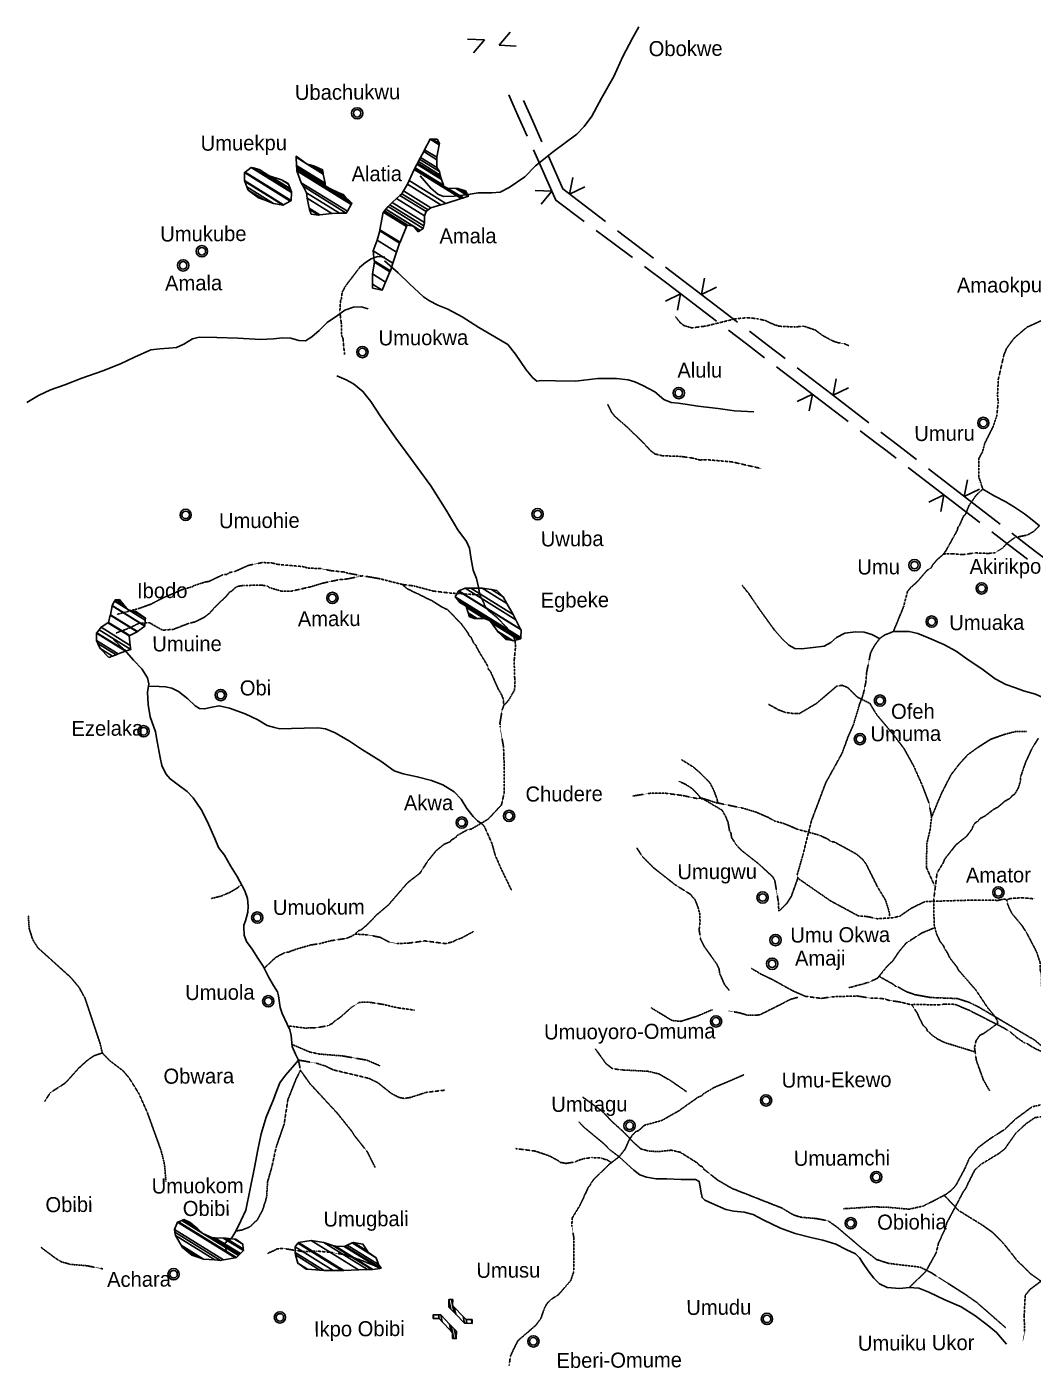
# Model space of a CAD drawing. Header units: metres. Extents: x 321186 to 621985, y 106829 to 204599.
# Drawn here: x 525680 to 539041, y 121813 to 139621 of the extents above; entities that cross this region are included whole.
import ezdxf
from ezdxf.enums import TextEntityAlignment as Align

# ---------------------------------------------------------------- set-up
doc = ezdxf.new("R2010")
doc.units = ezdxf.units.M
doc.header["$MEASUREMENT"] = 0
doc.linetypes.add('DASHED', pattern=[0.75, 0.5, -0.25])
doc.linetypes.add('HIDDEN', pattern=[0.375, 0.25, -0.125])
for name, color, linetype in [('11', 7, 'CONTINUOUS'), ('15', 7, 'CONTINUOUS'), ('32', 7, 'CONTINUOUS'), ('34', 7, 'CONTINUOUS')]:
    doc.layers.add(name, color=color, linetype=linetype)
doc.styles.get("Standard").update_dxf_attribs({"font": 'txt', "height": 0.2})

# ---------------------------------------------------------------- blocks, each defined once
blk = doc.blocks.new('TOWN')
at = {"layer": '11', "color": 7, "linetype": 'Continuous'}
for radius in [75, 50]:
    blk.add_circle((0, 0), radius, dxfattribs=at)
blk = doc.blocks.new('BRIDG2')
at = {"layer": '32', "color": 7, "linetype": 'Continuous'}
mesh = blk.add_polyface(dxfattribs=at)
corners = [(-151, 73), (-222, 143), (-110, 74), (-222, 143), (-51, 74), (-131, 124), (-200, 166), (-19, 75), (-99, 124), (-187, 179), (149, 77), (70, 126), (171, 100), (128, 127), (219, 148), (176, 175), (183, 183)]
mesh.append_faces([[corners[k] for k in face] for face in [(0, 0, 2, 1), (3, 2, 4, 6), (6, 5, 9, 9), (5, 4, 7, 8), (8, 7, 10, 11), (11, 10, 12, 13), (13, 12, 14, 15), (15, 14, 16, 16)]], dxfattribs={"vtx0": -1, "vtx2": -1, "color": 7})
mesh = blk.add_polyface(dxfattribs=at)
corners = [(-183, -183), (-219, -148), (-175, -175), (-219, -148), (-171, -99), (-128, -127), (-149, -77), (-70, -126), (20, -75), (188, -179), (99, -124), (52, -74), (200, -166), (131, -124), (110, -74), (222, -143), (151, -73)]
mesh.append_faces([[corners[k] for k in face] for face in [(0, 0, 2, 3), (1, 2, 5, 4), (4, 5, 7, 6), (6, 7, 10, 8), (8, 10, 13, 11), (9, 9, 12, 13), (11, 12, 15, 14), (14, 15, 16, 16)]], dxfattribs={"vtx0": -1, "vtx2": -1, "color": 7})

msp = doc.modelspace()

# ---------------------------------------------------------------- linework, layer by layer
at = {"layer": '15', "color": 1, "linetype": 'Continuous'}
for points in [[(530901, 137645), (531042, 137479), (531136, 137398), (531212, 137370), (531355, 137375), (531511, 137389), (531674, 137416), (531852, 137417), (531964, 137426), (532084, 137488), (532291, 137629), (532432, 137776), (532672, 137968), (532981, 138195), (533079, 138298), (533180, 138436), (533308, 138676), (533474, 138964), (533593, 139228), (533723, 139471), (533807, 139621)], [(530099, 136426), (530177, 136491), (530252, 136542), (530340, 136572), (530435, 136564)], [(535333, 134512), (535076, 134521), (534857, 134552), (534589, 134587), (534453, 134608), (534328, 134624), (534234, 134635), (534136, 134675), (534019, 134776), (533858, 134860), (533752, 134906), (533663, 134934), (533511, 134953), (533261, 134952), (532964, 134915), (532701, 134922), (532514, 134925), (532453, 134918), (532399, 134963), (532310, 135068), (532170, 135274), (532066, 135403), (531892, 135507), (531679, 135630), (531459, 135770), (531271, 135875), (531135, 135925), (531027, 135985), (530946, 136037), (530762, 136210), (530609, 136356), (530427, 136513)], [(525680, 134633), (525834, 134725), (525994, 134803), (526185, 134869), (526412, 134956), (526691, 135053), (526922, 135148), (527109, 135234), (527325, 135331), (527445, 135348), (527566, 135357), (527669, 135366), (527766, 135407), (527880, 135479), (527969, 135500), (528201, 135497), (528482, 135487), (528788, 135470), (528953, 135480), (529074, 135492), (529183, 135487), (529291, 135455), (529380, 135452), (529464, 135505), (529562, 135591), (529668, 135697), (529804, 135789), (529902, 135859), (530018, 135900), (530120, 135905), (530214, 135877)], [(531696, 132079), (531676, 132184), (531649, 132297), (531604, 132406), (531580, 132552), (531557, 132702), (531516, 132787), (531401, 132943), (531248, 133206), (531045, 133529), (530777, 133891), (530579, 134161), (530379, 134442), (530248, 134648), (530142, 134780), (530017, 134880), (529918, 134936), (529796, 134990)], [(538371, 133484), (538521, 133393), (538677, 133317), (538794, 133245), (538924, 133157), (539027, 133076), (539123, 132997)], [(537002, 131499), (536899, 131555), (536797, 131583), (536683, 131588), (536540, 131571), (536429, 131513), (536353, 131448), (536264, 131399), (536122, 131382), (535963, 131362), (535878, 131366), (535798, 131410), (535712, 131491), (535609, 131608)], [(526830, 131487), (526976, 131348), (527097, 131215), (527205, 131098), (527282, 130977), (527302, 130898), (527281, 130788), (527291, 130626), (527318, 130460), (527389, 130263), (527412, 130133), (527449, 129919), (527474, 129815), (527524, 129706), (527582, 129637), (527690, 129557), (527807, 129468), (527888, 129384), (527993, 129232), (528075, 129074), (528174, 128844), (528226, 128728), (528303, 128623), (528384, 128482), (528474, 128340), (528576, 128152), (528612, 128051), (528618, 127945), (528614, 127868), (528583, 127754), (528559, 127695), (528559, 127647), (528564, 127586), (528564, 127561), (528596, 127480), (528672, 127375), (528745, 127258), (528819, 127151), (528887, 127009), (528954, 126892), (529009, 126811), (529022, 126755), (529043, 126603), (529071, 126522), (529138, 126380), (529170, 126307), (529188, 126230), (529205, 126082), (529246, 125981), (529286, 125904), (529207, 125810), (529114, 125704), (529041, 125600), (528992, 125478), (528953, 125380), (528856, 125148), (528793, 124923), (528749, 124711), (528702, 124476), (528587, 123909), (528523, 123768), (528453, 123634), (528400, 123544), (528315, 123479), (528328, 123373)], [(539325, 130620), (539220, 130695), (539072, 130763), (538911, 130807), (538808, 130846), (538678, 130890), (538537, 130965), (538358, 131097), (538192, 131210), (538017, 131331), (537853, 131421), (537661, 131505), (537509, 131565), (537393, 131593), (537243, 131594), (537185, 131593)], [(527296, 130867), (527439, 130864), (527523, 130861), (527604, 130841), (527693, 130797), (527819, 130700), (527913, 130607), (527974, 130573), (528036, 130566), (528139, 130591), (528233, 130607), (528371, 130576), (528577, 130500), (528745, 130422), (528870, 130346), (528969, 130318), (529040, 130302), (529192, 130307), (529364, 130310), (529542, 130315), (529645, 130300), (529775, 130248), (529965, 130137), (530122, 130033), (530378, 129872), (530559, 129745), (530675, 129705), (530863, 129666), (531051, 129615), (531205, 129557), (531353, 129464), (531448, 129367), (531524, 129242), (531605, 129137), (531664, 129081), (531720, 129042)], [(533544, 124620), (533645, 124525), (533739, 124440), (533820, 124380), (533909, 124348), (534034, 124328), (534177, 124329), (534367, 124320), (534492, 124317), (534559, 124317), (534608, 124293), (534617, 124241), (534631, 124143), (534645, 124078), (534681, 124042), (534780, 123998), (534961, 123920), (535068, 123896), (535202, 123885), (535323, 123853), (535457, 123785), (535688, 123671), (535880, 123603), (536108, 123544), (536249, 123514), (536419, 123458), (536558, 123390), (536683, 123330), (536735, 123280), (536785, 123203), (536852, 123106), (536924, 123009), (537000, 122932), (537103, 122884), (537269, 122873), (537396, 122884), (537525, 122877), (537655, 122821), (537870, 122720), (538087, 122626), (538266, 122514), (538428, 122389), (538554, 122288), (538685, 122130)]]:
    msp.add_lwpolyline(points, dxfattribs=at)
at = {"layer": '15', "color": 1, "linetype": 'DASHED'}
for points in [[(530099, 136426), (529913, 136183), (529866, 136097), (529858, 136012), (529845, 135987), (529836, 135839), (529858, 135664), (529860, 135526), (529877, 135487), (529898, 135270)], [(536592, 135390), (536533, 135415), (536444, 135429), (536370, 135455), (536238, 135528), (536148, 135596), (535991, 135649), (535882, 135636), (535673, 135646), (535603, 135667), (535484, 135722), (535381, 135746), (535252, 135760), (535091, 135746), (534694, 135648), (534509, 135625), (534403, 135656), (534353, 135696), (534293, 135772)], [(539534, 135800), (539371, 135798), (539206, 135757), (539186, 135736), (538960, 135635), (538788, 135488), (538688, 135353), (538652, 135264), (538578, 134943), (538568, 134733), (538576, 134637), (538558, 134460), (538510, 134316), (538399, 134093), (538366, 133976), (538318, 133887), (538320, 133645), (538371, 133484)], [(533395, 134606), (533439, 134510), (533490, 134447), (533657, 134301), (533866, 134099), (533958, 133997), (534020, 133950), (534117, 133927), (534361, 133918), (534528, 133894), (534617, 133870), (534706, 133874), (535039, 133846), (535436, 133756)], [(538371, 133484), (538284, 133403), (538188, 133265), (538145, 133151), (538118, 133127), (538058, 132992), (538041, 132979), (538036, 132943), (537884, 132668), (537835, 132606), (537764, 132547), (537704, 132474), (537686, 132439), (537628, 132401), (537501, 132253), (537413, 132176), (537372, 132124), (537322, 131927), (537185, 131593)], [(539123, 132997), (539050, 132923), (538964, 132875), (538796, 132840), (538701, 132770), (538637, 132703), (538538, 132640), (538449, 132630), (538270, 132637), (538109, 132615), (537971, 132626), (537848, 132622)], [(526876, 131820), (527171, 131900), (527326, 131956), (527494, 132043), (527741, 132149), (527882, 132189), (527893, 132200), (528041, 132249), (528096, 132258), (528281, 132345), (528338, 132353), (528369, 132375), (528436, 132388), (528628, 132473), (528806, 132509), (528933, 132504), (529016, 132483), (529340, 132456), (529409, 132437), (529583, 132428), (529712, 132402), (529885, 132384), (529955, 132365), (530362, 132295), (530665, 132218), (530818, 132199), (531073, 132131), (531301, 132104), (531696, 132079)], [(530140, 132333), (529938, 132292), (529818, 132280), (529611, 132236), (529448, 132187), (529192, 132129), (529062, 132129), (528905, 132175), (528876, 132196), (528797, 132209), (528561, 132205), (528481, 132194), (528440, 132170), (528398, 132129), (528374, 132120), (528325, 132058), (528188, 131928), (528104, 131834), (528034, 131782), (527910, 131720), (527833, 131703), (527624, 131622), (527495, 131612), (527461, 131622), (527306, 131711), (527169, 131703), (527050, 131643), (526861, 131572)], [(530665, 132218), (530727, 132163), (531066, 131998), (531193, 131917), (531269, 131881), (531450, 131693), (531532, 131581), (531556, 131532), (531577, 131518), (531619, 131430), (531640, 131413), (531676, 131339), (531800, 131134), (531809, 131089), (531835, 131066), (531939, 130830), (531985, 130750), (532006, 130693), (532013, 130611)], [(531696, 132079), (531771, 131918), (531816, 131865), (531922, 131780), (532051, 131646), (532136, 131542), (532165, 131459), (532167, 131378), (532152, 131226), (532153, 131016), (532162, 130940), (532156, 130819), (532076, 130680), (532013, 130611), (531991, 130555), (531962, 130380), (531963, 130322), (532007, 130073), (532015, 129958), (532017, 129447), (531981, 129291), (531805, 129102), (531582, 128971), (531528, 128960), (531392, 128884), (531376, 128861), (531314, 128822), (531302, 128804), (531222, 128770), (531115, 128684), (531007, 128551), (530899, 128385), (530734, 128257), (530478, 127960), (530329, 127836), (530205, 127706), (530124, 127637), (530086, 127622), (530039, 127576), (529987, 127545), (529916, 127518), (529708, 127487), (529568, 127449), (529450, 127432), (529261, 127378), (529155, 127338), (529103, 127329), (528986, 127268), (528832, 127124)], [(537002, 131499), (536932, 131403), (536883, 131312), (536830, 131052), (536820, 130924), (536784, 130757), (536735, 130625), (536654, 130355), (536582, 130191), (536504, 129978), (536287, 129585), (536097, 129080), (535985, 128631), (535909, 128369), (535916, 128318), (535830, 128078), (535769, 127982), (535664, 127881)], [(537002, 131499), (537067, 131546), (537185, 131593)], [(539107, 130171), (539024, 130040), (538937, 129847), (538876, 129670), (538870, 129603), (538843, 129515), (538795, 129433), (538763, 129415), (538732, 129378), (538665, 129341), (538576, 129264), (538519, 129235), (538393, 129138), (538342, 129115), (538298, 129066), (538273, 129055), (538243, 129012), (538232, 128975), (538159, 128876), (538017, 128763), (537866, 128571), (537845, 128519), (537765, 128388), (537720, 128028)], [(533723, 129409), (533946, 129445), (534154, 129447), (534388, 129416), (534580, 129376), (534634, 129384), (534824, 129323), (535191, 129247), (535354, 129198), (535517, 129129), (535610, 129077), (535726, 129046), (535924, 128963), (536056, 128930)], [(534634, 129384), (534910, 129222), (534962, 129130), (534989, 129062), (535011, 128941), (535027, 128924), (535037, 128858), (535093, 128769), (535164, 128691), (535397, 128508), (535583, 128337), (535611, 128286), (535657, 128009), (535664, 127881)], [(536056, 128930), (536202, 128889), (536320, 128835), (536348, 128809), (536407, 128796), (536692, 128641), (536780, 128564), (536826, 128502), (536972, 128206), (537082, 128025), (537132, 127860), (537132, 127808)], [(533781, 128717), (533855, 128602), (534010, 128450), (534288, 128231), (534493, 128103), (534526, 128058), (534543, 128050), (534589, 127939), (534616, 127838), (534618, 127732), (534606, 127634), (534624, 127514), (534668, 127420), (534843, 127175), (534870, 127117), (534879, 127051), (534945, 126904), (535003, 126833)], [(539057, 128044), (538895, 128059), (538742, 128049), (538691, 128035), (538649, 128041), (538573, 128024), (538292, 128029), (537608, 128009), (537427, 127922), (537271, 127815), (537184, 127794), (536973, 127780), (536827, 127811), (536722, 127817), (536353, 128016), (535916, 128318)], [(537720, 128028), (537726, 127698), (537757, 127581), (537808, 127474), (537852, 127419), (537866, 127378), (537892, 127347), (537937, 127255), (538025, 127145), (538051, 127096), (538283, 126830), (538436, 126600), (538534, 126483), (538566, 126426), (538570, 126390), (538391, 126262), (538332, 126232), (538284, 126163), (538262, 126072), (538287, 125897), (538382, 125635), (538460, 125502)], [(538691, 128035), (538699, 127976), (538755, 127855), (538895, 127686), (538959, 127584), (539084, 127345), (539133, 127198), (539136, 127096), (539152, 127033), (539151, 126897), (539178, 126769), (539335, 126498), (539361, 126420), (539379, 126294), (539380, 126029), (539365, 125911)], [(530039, 127576), (530204, 127567), (530369, 127534), (530493, 127470), (530598, 127451), (530747, 127456), (530961, 127486), (531239, 127450), (531332, 127472), (531396, 127507), (531443, 127520), (531608, 127609)], [(539279, 125956), (539036, 126073), (538950, 126129), (538925, 126133), (538828, 126199), (538742, 126273), (538650, 126331), (538194, 126564), (538003, 126643), (537875, 126648), (537773, 126635), (537460, 126644), (537431, 126636), (537277, 126674), (537117, 126698), (537081, 126714), (536974, 126727), (536887, 126725), (536702, 126755), (536370, 126744), (536232, 126723), (536020, 126749), (535850, 126823), (535570, 126977), (535438, 127039), (535295, 127124)], [(537431, 126636), (537495, 126537), (537576, 126371), (537622, 126326), (537636, 126293), (537696, 126236), (537770, 126184), (537869, 126135), (538266, 126013)], [(529286, 125904), (529526, 125862), (529640, 125825), (529751, 125773), (530222, 125661), (530339, 125604), (530519, 125461), (530619, 125408), (530690, 125395), (530771, 125407), (530984, 125475), (531230, 125504)], [(539938, 125766), (539872, 125746), (539793, 125690), (539735, 125634), (539635, 125499), (539523, 125384), (539419, 125296), (539246, 125177), (539188, 125156), (539064, 125140), (538947, 125059), (538811, 124934), (538664, 124725), (538585, 124663), (538351, 124522), (538264, 124443), (538140, 124191), (538115, 124159), (537893, 123740), (537870, 123660), (537785, 123476), (537753, 123345), (537617, 123100), (537396, 122884)], [(535205, 125710), (534800, 125537), (534660, 125454), (534640, 125428), (534598, 125415), (534339, 125232), (534111, 125102), (533881, 125039), (533802, 124967), (533770, 124956), (533717, 124904), (533671, 124832), (533622, 124720), (533544, 124620)], [(533008, 125085), (533090, 125001), (533339, 124795), (533417, 124715), (533544, 124620)], [(532173, 124728), (532427, 124696), (532619, 124631), (532738, 124567), (532758, 124547), (532838, 124532), (532959, 124551), (533006, 124574), (533090, 124598), (533188, 124609), (533299, 124604), (533394, 124574), (533446, 124536)], [(532085, 121851), (532100, 121975), (532199, 122177), (532436, 122381), (532504, 122472), (532552, 122609), (532586, 122669), (532635, 122722), (532740, 122791), (532901, 122976), (532943, 123102), (532944, 123537), (532915, 123709), (532922, 123808), (533027, 123982), (533138, 124220), (533159, 124240), (533166, 124264), (533205, 124317), (533412, 124520), (533544, 124620)], [(539873, 124202), (539818, 124168), (539771, 124121), (539566, 123827), (539523, 123741), (539494, 123653), (539485, 123579), (539422, 123446), (539340, 123213), (539287, 123110), (539189, 123001), (538998, 122858), (538935, 122781), (538922, 122511), (538926, 122289), (538904, 122176)], [(530384, 123139), (530097, 123254), (529898, 123321), (529708, 123352), (529526, 123368), (529350, 123361), (529081, 123403), (528997, 123398), (528979, 123382), (528875, 123337)]]:
    msp.add_lwpolyline(points, dxfattribs=at)
at = {"layer": '15', "color": 1, "linetype": 'HIDDEN'}
for points in [[(535609, 131608), (535521, 131731), (535395, 131905), (535269, 132091), (535178, 132205)], [(535527, 130627), (535663, 130552), (535753, 130519), (535868, 130503), (535941, 130507), (536163, 130638), (536433, 130868), (536503, 130879), (536574, 130852), (536702, 130725), (536872, 130641), (536959, 130495), (537191, 130217), (537330, 130034), (537461, 129794), (537568, 129552), (537657, 129317), (537693, 129131), (537672, 128962), (537628, 128775), (537625, 128457), (537731, 128220)], [(538957, 130265), (538807, 130265), (538665, 130229), (538477, 130163), (538301, 130051), (538172, 129957), (538061, 129835), (537949, 129690), (537818, 129432), (537693, 129131)], [(534373, 129891), (534534, 129791), (534642, 129694), (534755, 129577), (534804, 129476), (534841, 129379), (534854, 129318)], [(534335, 129607), (534429, 129563), (534514, 129507), (534568, 129454), (534644, 129365)], [(532117, 128155), (531979, 128440), (531902, 128614), (531852, 128788), (531755, 129005), (531720, 129042)], [(528125, 128048), (528257, 128080), (528373, 128129), (528466, 128182), (528529, 128232)], [(527528, 124292), (527508, 124519), (527464, 124698), (527279, 125210), (527168, 125459), (527037, 125668), (526957, 125761), (526776, 125900), (526683, 125998), (526652, 126126), (526451, 126729), (526371, 126872), (526265, 126999), (525824, 127397), (525757, 127507), (525712, 127649), (525700, 127814)], [(537724, 127657), (537564, 127592), (537353, 127456), (537263, 127348), (537175, 127218), (537097, 127143), (536975, 126991), (536855, 126935), (536587, 126862)], [(539365, 125911), (539059, 126170), (538325, 126603), (538196, 126669), (538028, 126721), (537680, 126734), (537472, 126772), (537357, 126812), (537252, 126872), (537222, 126878), (537176, 126915), (536992, 127016)], [(530826, 126567), (530603, 126598), (530408, 126643), (530229, 126672), (530094, 126670), (529989, 126603), (529840, 126470), (529763, 126418), (529741, 126392), (529669, 126358), (529508, 126331), (529369, 126329), (529165, 126356)], [(535915, 126737), (535822, 126711), (535411, 126503), (535251, 126498), (535142, 126531), (535001, 126556)], [(534784, 126574), (534586, 126489), (534361, 126418), (534246, 126429), (533969, 126597)], [(530367, 125828), (530193, 125903), (529869, 125959), (529556, 125985), (529436, 126011), (529196, 126113)], [(526683, 125998), (526573, 125962), (526479, 125897), (526368, 125795), (526192, 125600), (525992, 125471), (525917, 125355)], [(529286, 125904), (529313, 125768), (529257, 125658), (529145, 125375), (529097, 125056), (528990, 124747), (528936, 124497), (528877, 124289), (528863, 124079), (528810, 123911), (528741, 123784), (528638, 123688), (528536, 123648), (528453, 123634)], [(534438, 125485), (534221, 125635), (534074, 125719), (533928, 125755), (533562, 125774), (533453, 125791), (533368, 125858), (533227, 126055)], [(529313, 125768), (529439, 125591), (529803, 125197), (529997, 124955), (530028, 124904), (530202, 124684), (530306, 124474)], [(539603, 125628), (539571, 125611), (539500, 125501), (539413, 125418), (539292, 125346), (539027, 125283), (538802, 125117), (538663, 124984), (538464, 124856), (538314, 124745), (538190, 124594), (538140, 124475), (538017, 124245), (537955, 124175), (537875, 124116), (537582, 123966), (537394, 123924), (537106, 123950), (536918, 123955), (536524, 123930)], [(533061, 125412), (533314, 125228), (533459, 125079), (533619, 124934), (533732, 124813), (533831, 124726), (533933, 124697), (534061, 124688), (534235, 124707), (534355, 124680), (534581, 124539), (534614, 124501), (534649, 124488), (534659, 124463), (534853, 124310), (535042, 124200), (535703, 123940), (535860, 123847), (535957, 123817), (536152, 123801), (536316, 123771), (536437, 123686), (536765, 123406), (536961, 123256), (537120, 123205), (537541, 123154), (537684, 123083), (538119, 122806), (538289, 122689), (538673, 122353)], [(537853, 124116), (538051, 123907), (538370, 123710), (538510, 123610), (538654, 123461), (538830, 123240), (539013, 123062), (539143, 122969)], [(525872, 123415), (526052, 123279), (526140, 123224), (526265, 123191), (526466, 123175), (526690, 123132)]]:
    msp.add_lwpolyline(points, dxfattribs=at)
at = {"layer": '34', "color": 181, "linetype": 'Continuous'}
for p, q in [((531755, 139449), (531532, 139459)), ((531612, 139276), (531755, 139449)), ((532095, 139549), (531953, 139377)), ((531953, 139377), (532176, 139366)), ((532276, 138645), (532398, 138371)), ((532323, 138169), (532200, 138443)), ((532398, 138371), (532519, 138096)), ((532929, 137620), (532887, 137400)), ((532887, 137400), (533088, 137498)), ((532651, 137439), (532428, 137449)), ((532510, 137266), (532651, 137439)), ((533480, 136739), (533240, 136919)), ((533524, 136915), (533762, 136733)), ((533720, 136559), (533480, 136739)), ((533762, 136733), (534001, 136551)), ((534679, 136286), (534637, 136066)), ((534359, 136078), (534159, 135979)), ((534318, 135858), (534359, 136078)), ((534637, 136066), (534838, 136165)), ((535234, 135411), (534996, 135593)), ((535273, 135581), (535511, 135399)), ((535473, 135229), (535234, 135411)), ((535511, 135399), (535750, 135216)), ((536586, 134380), (535632, 135108)), ((536427, 134950), (536385, 134731)), ((536385, 134731), (536587, 134828)), ((536109, 134744), (535908, 134646)), ((536067, 134524), (536109, 134744)), ((536984, 134077), (536745, 134259)), ((537018, 134242), (537256, 134058)), ((537256, 134058), (537493, 133875)), ((538331, 133041), (537380, 133773)), ((537651, 133753), (538601, 133019)), ((538169, 133605), (538126, 133386)), ((537856, 133407), (537655, 133309)), ((537813, 133187), (537856, 133407)), ((538126, 133386), (538328, 133483)), ((538727, 132736), (538490, 132919)), ((538759, 132897), (538997, 132713)), ((538965, 132552), (538727, 132736)), ((538997, 132713), (539234, 132530))]:
    msp.add_line(p, q, dxfattribs=at)
for points in [[(532200, 138443), (532104, 138658), (532078, 138717)], [(533080, 137038), (532705, 137319), (532405, 137987)], [(532600, 137913), (532797, 137469), (533365, 137036)], [(534837, 135714), (534177, 136217), (533880, 136439)], [(534160, 136430), (534816, 135930), (535114, 135702)], [(535909, 135095), (536373, 134740), (536860, 134364)], [(537222, 133895), (537085, 134001), (536984, 134077)]]:
    msp.add_lwpolyline(points, dxfattribs=at)

# ---------------------------------------------------------------- block references
at = {"layer": '11', "color": 7, "linetype": 'Continuous'}
for p, xscale, yscale, rotation in [((530066, 138473), 0.9999978739569139, 0.9999978739651851, 359.5883159027942), ((528004, 136641), 0.999997740295741, 0.9999977403058438, 359.5893830963822), ((527756, 136454), 0.9999977069346032, 0.9999977069383021, 359.5896498952406), ((530135, 135304), 1.000002263475305, 1.000002263492206, 359.5904521981828), ((534336, 134759), 1.000002196948591, 1.00000219696085, 359.5909857927413), ((538379, 134362), 1.00000216371781, 1.000002163738827, 359.5912525896304), ((527789, 133142), 1.000002064155359, 1.000002064174623, 359.5920529820711), ((532462, 133151), 1.000002064155359, 1.000002064174623, 359.5920529820711), ((537465, 132474), 1.000001997888841, 1.000001997905201, 359.5925865768422), ((538357, 132165), 1.000001997888841, 1.000001997905201, 359.5925865768422), ((529737, 132039), 1.000001964788158, 1.000001964799594, 359.5928533738374), ((537693, 131725), 1.000001931709054, 1.000001931723091, 359.5931201716839), ((528255, 130749), 1.000001865616, 1.000001865628292, 359.5936537665963), ((537006, 130677), 1.000001865616, 1.000001865628292, 359.5936537665963), ((527230, 130269), 1.000001832601945, 1.000001832624548, 359.5939205644958), ((536741, 130165), 1.000001799609677, 1.000001799635356, 359.5941873615792), ((531454, 129057), 1.000001700762764, 1.000001700784196, 359.5949877546023), ((532083, 129145), 1.000001733690087, 1.00000173371518, 359.5947209566325), ((535449, 128062), 1.000001634973272, 1.000001634994987, 359.5955213497609), ((538580, 128130), 1.000001634973272, 1.000001634994987, 359.5955213497609), ((528739, 127796), 1.000001602111101, 1.000001602136763, 359.5957881469497), ((535620, 127497), 1.000001569270511, 1.00000156929309, 359.5960549449898), ((535576, 127182), 1.000001536451604, 1.000001536463969, 359.5963217430473), ((528886, 126684), 1.000001503654482, 1.000001503678504, 359.5965885402886), ((534831, 126417), 1.000001470878941, 1.000001470893039, 359.5968553383812), ((535495, 125369), 1.000001405393011, 1.000001405409421, 359.5973889337851), ((533682, 125032), 1.000001372682621, 1.000001372696715, 359.5976557310963), ((536957, 124351), 1.000001307326788, 1.000001307344064, 359.5981893266048), ((536619, 123737), 1.000001242057688, 1.000001242078724, 359.5987229221831), ((527628, 123061), 1.000001209455611, 1.000001209467882, 359.5989897204151), ((529040, 122487), 1.000001144316609, 1.00000114433351, 359.5995233160978), ((535506, 122468), 1.000001144316609, 1.00000114433351, 359.5995233160978), ((532405, 122169), 1.000001111779582, 1.000001111795427, 359.599790114382)]:
    msp.add_blockref('TOWN', p, dxfattribs=dict(at, xscale=xscale, yscale=yscale, rotation=rotation))
at = {"layer": '32', "color": 7, "linetype": 'Continuous', "xscale": 0.9999988605667532, "yscale": 0.9999988605704857, "rotation": 313.4082625368339}
msp.add_blockref('BRIDG2', (531333, 122465), dxfattribs=at)

# ---------------------------------------------------------------- texts
at = {"layer": '11', "color": 7, "linetype": 'Continuous'}
for s, height, rotation, p in [('Obokwe', 200.2, 0.3665, (534427, 139338)), ('Ubachukwu', 200.2, 0.3662, (529938, 138759)), ('Umuekpu', 200.2, 0.3657, (528561, 138055)), ('Alatia', 200.2, 0.3655, (530326, 137675)), ('Umukube', 200.2, 0.365, (528024, 136878)), ('Amala', 200.2, 0.365, (531537, 136850)), ('Amala', 200.2, 0.3646, (527894, 136225)), ('Amaokpu-Aga', 200.19, 0.3645, (538876, 136171)), ('Umuokwa', 200.2, 0.3641, (530945, 135499)), ('Alulu', 200.2, 0.3638, (534614, 135068)), ('Umuru', 200.2, 0.3633, (537864, 134223)), ('Umuohie', 200.2, 0.3626, (528767, 133071)), ('Uwuba', 200.2, 0.3624, (532920, 132829)), ('Umu', 200.2, 0.3622, (536989, 132450)), ('Akirikpo', 200.2, 0.3622, (538672, 132434)), ('Ibodo', 200.2, 0.362, (527478, 132141)), ('Egbeke', 200.2, 0.3619, (532956, 131988)), ('Amaku', 200.2, 0.3618, (529694, 131768)), ('Umuaka', 200.2, 0.3617, (538425, 131717)), ('Umuine', 200.2, 0.3616, (527807, 131435)), ('Obi', 200.2, 0.3612, (528716, 130849)), ('Ofeh', 200.2, 0.3608, (537444, 130538)), ('Ezelaka', 200.2, 0.3609, (526749, 130313)), ('Umuma', 200.2, 0.3608, (537350, 130237)), ('Chudere', 200.2, 0.3603, (532814, 129442)), ('Akwa', 200.2, 0.3602, (531013, 129324)), ('Umugwu', 200.2, 0.3596, (534846, 128377)), ('Amator', 200.2, 0.3596, (538579, 128360)), ('Umuokum', 200.2, 0.3594, (529557, 127938)), ('Umu Okwa', 200.2, 0.3591, (536479, 127571)), ('Amaji', 200.2, 0.3589, (536213, 127233)), ('Umuola', 200.2, 0.3587, (528243, 126807)), ('Umuoyoro-Omuma', 200.18, 0.3583, (533685, 126255)), ('Obwara', 200.2, 0.358, (527963, 125696)), ('Umu-Ekewo', 200.2, 0.3579, (536431, 125646)), ('Umuagu', 200.2, 0.3577, (533149, 125289)), ('Umuamchi', 200.2, 0.3573, (536502, 124607)), ('Umuokom', 200.2, 0.3571, (527948, 124239)), ('Obibi', 200.2, 0.3569, (526240, 123990)), ('Obibi', 200.2, 0.3571, (528063, 123939)), ('Umugbali', 200.2, 0.3567, (530184, 123771)), ('Obiohia', 200.2, 0.3567, (537431, 123758)), ('Achara', 200.2, 0.3563, (527169, 122998)), ('Umusu', 200.2, 0.3563, (532073, 123113)), ('Umudu', 200.2, 0.356, (534867, 122626)), ('Ikpo Obibi', 200.2, 0.3558, (530095, 122312)), ('Umuiku Ukor', 200.19, 0.3557, (537487, 122154)), ('Eberi-Omume', 200.18, 0.3556, (533545, 121924))]:
    msp.add_text(s, height=height, rotation=rotation, dxfattribs=at).set_placement(p, align=Align.MIDDLE)

# ---------------------------------------------------------------- meshes
at = {"layer": '11', "color": 253, "linetype": 'Continuous'}
mesh = msp.add_polyface(dxfattribs=at)
corners = [(530269, 136150), (530269, 136203), (530397, 136124), (530268, 136341), (530443, 136232), (530294, 136495), (530501, 136367), (530292, 136514), (530507, 136381), (530277, 136647), (530541, 136483), (530330, 136789), (530590, 136628), (530365, 136911), (530629, 136747), (530369, 136928), (530636, 136762), (530412, 137159), (530720, 136969), (530427, 137176), (530728, 136989), (530429, 137178), (530736, 136987), (530876, 136900), (530447, 137200), (530813, 136973), (530902, 136918), (530477, 137234), (530943, 136946), (530499, 137259), (530949, 136980), (530958, 137025), (530531, 137289), (530958, 137025), (530960, 137112), (530589, 137342), (530982, 137169), (530634, 137384), (531008, 137190), (530659, 137406), (531044, 137218), (530681, 137443), (531178, 137257), (530734, 137533), (531244, 137276), (530755, 137580), (531446, 137341), (530822, 137728), (531468, 137348), (531214, 137505), (530830, 137743), (531478, 137351), (531267, 137481), (531210, 137517), (530834, 137750), (531543, 137371), (531375, 137476), (531186, 137593), (530858, 137796), (531529, 137398), (531406, 137474), (531179, 137615), (530866, 137809), (531527, 137402), (531415, 137472), (531177, 137619), (530867, 137811), (531504, 137446), (531169, 137654), (530879, 137834), (531159, 137700), (530895, 137863), (531123, 137752), (530907, 137886), (531122, 137857), (530950, 137964), (531122, 137890), (530962, 137989), (531156, 138056), (531033, 138131), (531159, 138071), (531062, 138131), (531127, 138132)]
mesh.append_faces([[corners[k] for k in face] for face in [(0, 0, 2, 1), (1, 2, 4, 3), (3, 4, 6, 5), (5, 6, 8, 7), (7, 8, 10, 9), (9, 10, 12, 11), (11, 12, 14, 13), (13, 14, 16, 15), (15, 16, 18, 17), (17, 18, 20, 19), (19, 20, 22, 21), (21, 22, 25, 24), (23, 23, 26, 25), (24, 26, 28, 27), (27, 28, 30, 29), (29, 30, 33, 32), (32, 31, 34, 35), (35, 34, 36, 37), (37, 36, 38, 39), (39, 38, 40, 41), (41, 40, 42, 43), (43, 42, 44, 45), (45, 44, 46, 47), (47, 46, 48, 50), (50, 49, 53, 54), (49, 48, 51, 52), (54, 53, 57, 58), (52, 51, 55, 56), (58, 57, 61, 62), (56, 55, 59, 60), (62, 61, 65, 66), (60, 59, 63, 64), (66, 65, 68, 69), (64, 63, 67, 67), (69, 68, 70, 71), (71, 70, 72, 73), (73, 72, 74, 75), (75, 74, 76, 77), (77, 76, 78, 79), (79, 78, 80, 81), (81, 80, 82, 82)]], dxfattribs={"vtx0": -1, "vtx2": -1, "color": 253})
mesh = msp.add_polyface(dxfattribs=at)
corners = [(529453, 137133), (529434, 137195), (529551, 137122), (529428, 137212), (529570, 137124), (529404, 137345), (529730, 137143), (529391, 137419), (529831, 137146), (529348, 137504), (529922, 137148), (529323, 137552), (529936, 137173), (529264, 137710), (529987, 137262), (529263, 137734), (529997, 137279), (529647, 137508), (529263, 137746), (529964, 137311), (529719, 137464), (529647, 137508), (529263, 137746), (529964, 137312), (529824, 137418), (529643, 137530), (529262, 137766), (529913, 137362), (529824, 137418), (529640, 137544), (529261, 137779), (529880, 137396), (529616, 137667), (529404, 137799), (529257, 137890), (529614, 137682), (529444, 137787), (529256, 137903), (529610, 137702), (529498, 137771), (529606, 137723)]
mesh.append_faces([[corners[k] for k in face] for face in [(0, 0, 2, 1), (1, 2, 4, 3), (3, 4, 6, 5), (5, 6, 8, 7), (7, 8, 10, 9), (9, 10, 12, 11), (11, 12, 14, 13), (13, 14, 16, 15), (15, 16, 19, 18), (18, 17, 21, 22), (17, 19, 23, 20), (22, 21, 25, 26), (20, 23, 27, 24), (26, 25, 29, 30), (28, 27, 31, 31), (30, 29, 32, 34), (34, 33, 37, 37), (33, 32, 35, 36), (36, 35, 38, 39), (39, 38, 40, 40)]], dxfattribs={"vtx0": -1, "vtx2": -1, "color": 253})
mesh = msp.add_polyface(dxfattribs=at)
corners = [(528755, 137352), (528829, 137324), (528619, 137455), (528957, 137276), (528602, 137496), (529082, 137253), (528574, 137568), (529090, 137257), (528569, 137580), (529177, 137308), (528568, 137686), (529189, 137314), (528577, 137693), (529192, 137423), (528657, 137755), (529192, 137432), (528683, 137748), (528892, 137645), (529179, 137467), (528763, 137725), (528892, 137645), (528913, 137638), (529176, 137475), (528782, 137719), (529062, 137589), (529155, 137532), (529151, 137541)]
mesh.append_faces([[corners[k] for k in face] for face in [(0, 0, 1, 2), (2, 1, 3, 4), (4, 3, 5, 6), (6, 5, 7, 8), (8, 7, 9, 10), (10, 9, 11, 12), (12, 11, 13, 14), (14, 13, 15, 16), (16, 15, 18, 19), (19, 17, 23, 23), (20, 18, 22, 21), (21, 22, 25, 24), (24, 25, 26, 26)]], dxfattribs={"vtx0": -1, "vtx2": -1, "color": 253})
mesh = msp.add_polyface(dxfattribs=at)
corners = [(532039, 131490), (531557, 131789), (532037, 131492), (532040, 131489), (531557, 131789), (531622, 131767), (531985, 131542), (532084, 131481), (531549, 131812), (531650, 131767), (531935, 131591), (532126, 131472), (531542, 131834), (531657, 131767), (531929, 131599), (532137, 131470), (531541, 131840), (531751, 131768), (531848, 131708), (532203, 131488), (531517, 131913), (531813, 131742), (531831, 131731), (532217, 131492), (531431, 131979), (531512, 131929), (531822, 131738), (531829, 131734), (532219, 131492), (531427, 131983), (531511, 131931), (531827, 131736), (532220, 131493), (531425, 131985), (532237, 131497), (531397, 132018), (532238, 131512), (531368, 132052), (532241, 131615), (531411, 132130), (532235, 131626), (531414, 132135), (532173, 131750), (531499, 132168), (532137, 131821), (531576, 132169), (532055, 131966), (531726, 132170), (532006, 132052), (531848, 132150), (531918, 132138)]
mesh.append_faces([[corners[k] for k in face] for face in [(0, 0, 3, 2), (1, 4, 5, 8), (2, 3, 7, 6), (8, 5, 9, 12), (6, 7, 11, 10), (12, 9, 13, 16), (10, 11, 15, 14), (16, 13, 17, 20), (14, 15, 19, 18), (20, 17, 21, 25), (18, 19, 23, 22), (24, 24, 30, 29), (25, 21, 26, 30), (22, 23, 28, 27), (29, 26, 31, 33), (27, 28, 32, 31), (33, 32, 34, 35), (35, 34, 36, 37), (37, 36, 38, 39), (39, 38, 40, 41), (41, 40, 42, 43), (43, 42, 44, 45), (45, 44, 46, 47), (47, 46, 48, 49), (49, 48, 50, 50)]], dxfattribs={"vtx0": -1, "vtx2": -1, "color": 253})
mesh = msp.add_polyface(dxfattribs=at)
corners = [(526767, 131249), (526654, 131370), (526818, 131268), (526623, 131435), (526865, 131286), (526605, 131475), (526893, 131296), (526604, 131572), (526991, 131332), (526608, 131577), (526998, 131335), (526640, 131617), (527061, 131356), (526666, 131650), (527054, 131409), (526755, 131709), (527037, 131534), (526764, 131715), (527047, 131539), (527144, 131588), (526788, 131809), (527144, 131588), (527151, 131593), (526790, 131817), (527246, 131666), (526811, 131935), (527247, 131669), (526812, 131939), (527253, 131746), (527031, 131883), (526845, 131998), (527254, 131769), (527100, 131865), (526974, 131943), (526856, 132016), (527255, 131771), (527107, 131863), (526968, 131948), (526859, 132016), (527152, 131843), (527129, 131857), (526950, 131968), (526872, 132016), (527134, 131856), (526947, 131971), (526874, 132016), (526909, 132017)]
mesh.append_faces([[corners[k] for k in face] for face in [(0, 0, 2, 1), (1, 2, 4, 3), (3, 4, 6, 5), (5, 6, 8, 7), (7, 8, 10, 9), (9, 10, 12, 11), (11, 12, 14, 13), (13, 14, 16, 15), (15, 16, 18, 17), (17, 18, 21, 20), (20, 19, 22, 23), (23, 22, 24, 25), (25, 24, 26, 27), (27, 26, 28, 30), (30, 29, 33, 34), (29, 28, 31, 32), (34, 33, 37, 38), (32, 31, 35, 36), (38, 37, 41, 42), (36, 35, 39, 40), (42, 41, 44, 45), (40, 39, 43, 43), (45, 44, 46, 46)]], dxfattribs={"vtx0": -1, "vtx2": -1, "color": 253})
mesh = msp.add_polyface(dxfattribs=at)
corners = [(527871, 123312), (527745, 123417), (527964, 123281), (527729, 123445), (528027, 123260), (527655, 123574), (528178, 123250), (527655, 123574), (528251, 123245), (527647, 123619), (528292, 123252), (527641, 123655), (528446, 123278), (527681, 123753), (528463, 123281), (527693, 123758), (528491, 123310), (528019, 123603), (527740, 123776), (528501, 123320), (528135, 123547), (527949, 123662), (527755, 123782), (528507, 123326), (528152, 123546), (527906, 123699), (527765, 123786), (528515, 123334), (528175, 123545), (527848, 123748), (528556, 123375), (528288, 123541), (528553, 123397), (528323, 123540), (528546, 123460), (528439, 123527), (528457, 123525)]
mesh.append_faces([[corners[k] for k in face] for face in [(0, 0, 2, 1), (1, 2, 4, 3), (3, 4, 6, 5), (7, 6, 8, 9), (9, 8, 10, 11), (11, 10, 12, 13), (13, 12, 14, 15), (15, 14, 16, 18), (18, 17, 21, 22), (17, 16, 19, 20), (22, 21, 25, 26), (20, 19, 23, 24), (26, 25, 29, 29), (24, 23, 27, 28), (28, 27, 30, 31), (31, 30, 32, 33), (33, 32, 34, 35), (35, 34, 36, 36)]], dxfattribs={"vtx0": -1, "vtx2": -1, "color": 253})
mesh = msp.add_polyface(dxfattribs=at)
corners = [(529388, 123128), (529407, 123127), (529278, 123207), (529572, 123114), (529246, 123316), (529629, 123109), (529244, 123348), (529749, 123110), (529241, 123426), (529861, 123111), (529280, 123471), (529888, 123112), (529289, 123483), (529455, 123508), (530085, 123118), (529455, 123508), (529625, 123481), (530205, 123122), (529743, 123444), (530260, 123123), (529777, 123433), (530274, 123125), (529893, 123430), (530366, 123137), (529906, 123435), (530384, 123139), (529934, 123447), (530350, 123189), (530000, 123476), (530318, 123278), (530008, 123479), (530215, 123351), (530018, 123484), (530204, 123368), (530143, 123460)]
mesh.append_faces([[corners[k] for k in face] for face in [(0, 0, 1, 2), (2, 1, 3, 4), (4, 3, 5, 6), (6, 5, 7, 8), (8, 7, 9, 10), (10, 9, 11, 12), (12, 11, 14, 15), (13, 14, 17, 16), (16, 17, 19, 18), (18, 19, 21, 20), (20, 21, 23, 22), (22, 23, 25, 24), (24, 25, 27, 26), (26, 27, 29, 28), (28, 29, 31, 30), (30, 31, 33, 32), (32, 33, 34, 34)]], dxfattribs={"vtx0": -1, "vtx2": -1, "color": 253})

doc.saveas('drawing.dxf')
